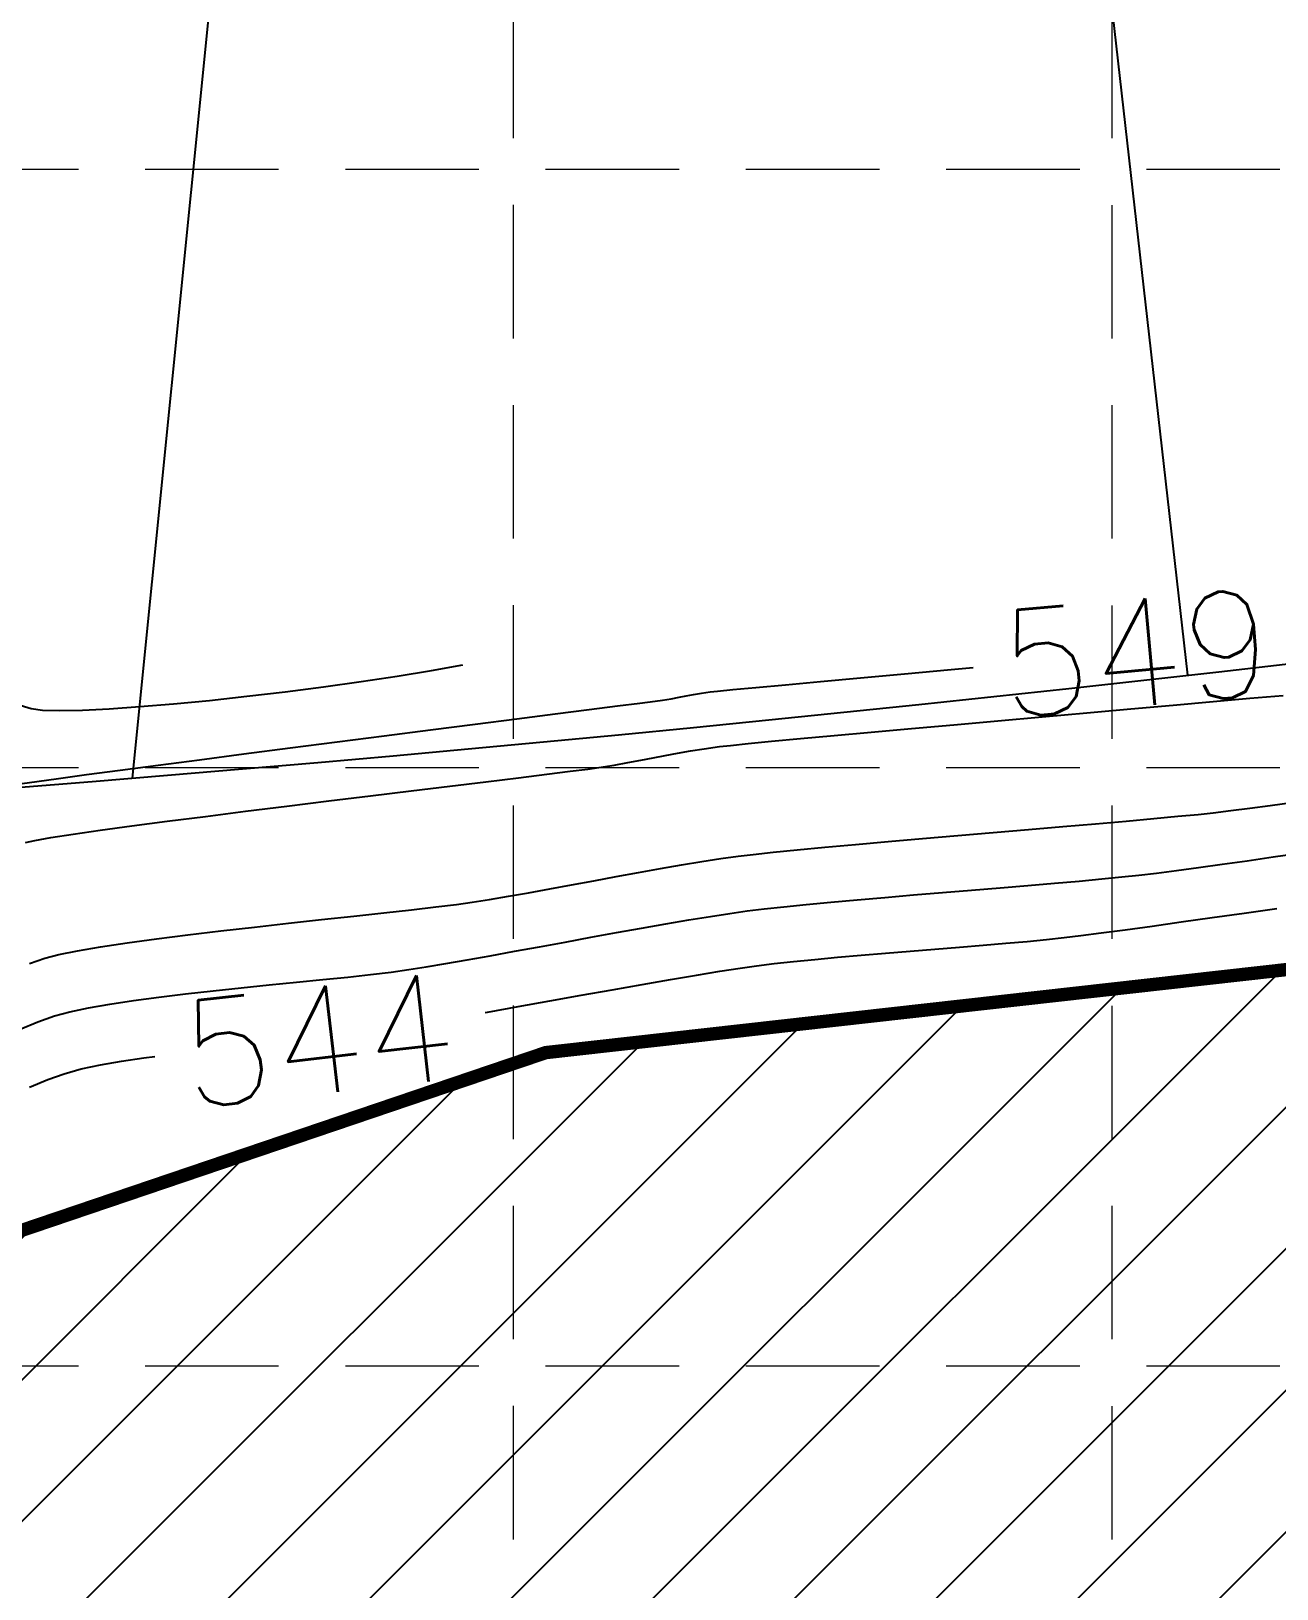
# Model space of a CAD drawing. Extents: x 2138193 to 2139991, y 332071 to 334944.
# Drawn here: x 2138876.1 to 2138969.4, y 332863.1 to 332979.8 of the extents above; entities that cross this region are included whole.
import ezdxf

# ---------------------------------------------------------------- set-up
doc = ezdxf.new("R2010")
doc.units = 0
doc.header["$LTSCALE"] = 100
doc.header["$MEASUREMENT"] = 0
doc.linetypes.add('DASHED', pattern=[0.75, 0.5, -0.25])
doc.linetypes.add('HIDDEN', pattern=[0.375, 0.25, -0.125])
for name, color, linetype in [('CONTOURS', 35, 'Continuous'), ('GRID', 254, 'DASHED'), ('V-PROP-SUBD-N', 7, 'Continuous')]:
    doc.layers.add(name, color=color, linetype=linetype)
doc.styles.add('L100', font='simplex', dxfattribs={"height": 10})

msp = doc.modelspace()

# ---------------------------------------------------------------- hatches: boundary and pattern name
at = {"layer": 'CONTOURS', "ltscale": 10}
h = msp.add_hatch(dxfattribs=at)
h.set_pattern_fill('ANSI31', color=5, scale=60, style=0)
h.set_pattern_definition([(45, (0, 0), (-5.303300858899106, 5.303300858899107), [])])
h.paths.add_polyline_path([(2138483.546160111, 332606.2740493599), (2138656.140052903, 332606.2740493599), (2138921.264482902, 332760.8706732228), (2139372.471049562, 332785.9219287917), (2139377.748317752, 332780.6479753673), (2139409.411939294, 332807.0177192923), (2139404.134671104, 332828.1135155923), (2139401.496037009, 332952.0512992817), (2139392.260811476, 332977.1025548506), (2139347.404019459, 332973.1470955816), (2139339.488117175, 332969.1916305132), (2139182.489332715, 332936.2294564062), (2139043.960999322, 332917.7706368185), (2138914.667891463, 332903.2672764998), (2138844.744069344, 332879.534509287), (2138820.996350087, 332862.3941780554), (2138795.929319984, 332796.4698240421), (2138748.301847437, 332763.2789477164)])

# ---------------------------------------------------------------- linework, layer by layer
at = {"layer": 'CONTOURS', "color": 5, "ltscale": 10, "const_width": 1}
msp.add_lwpolyline([(2138656.140052903, 332606.2740493598), (2138921.264482902, 332760.8706732228), (2139372.471049562, 332785.9219287917), (2139377.748317752, 332780.6479753673), (2139409.411939294, 332807.0177192923), (2139404.134671104, 332828.1135155923), (2139401.496037009, 332952.0512992817), (2139392.260811476, 332977.1025548506), (2139347.404019459, 332973.1470955816), (2139339.488117175, 332969.1916305132), (2139182.489332715, 332936.2294564062), (2139043.960999322, 332917.7706368185), (2138914.667891463, 332903.2672764998), (2138844.744069344, 332879.534509287), (2138820.996350087, 332862.3941780554), (2138795.929319984, 332796.4698240421), (2138748.301847437, 332763.2789477164), (2138483.546160112, 332606.27404936)], dxfattribs=at)
at = {"layer": 'CONTOURS', "extrusion": (0.1501091645560825, -0.98866942843211, 0), "elevation": -8090.153880753904}
msp.add_lwpolyline([(2164641.868885933, 550), (2164644.61431973, 550)], dxfattribs=at)
at = {"layer": 'CONTOURS'}
for points, elevation in [([(2138903.547357962, 332931.4824295708), (2138906.102608515, 332931.9074368489)], 550), ([(2138941.529305355, 332931.6533489535), (2138945.042073529, 332931.9730494005)], 549), ([(2138945.042073529, 332931.9730494005), (2138946.671207473, 332932.1210629446)], 549), ([(2138925.738161353, 332930.1056764227), (2138926.323353111, 332930.2059785377)], 549), ([(2138927.52932578, 332930.3597932034), (2138928.690892708, 332930.4717045423)], 549), ([(2138876.124071793, 332929.046192906), (2138876.977239086, 332928.93382044)], 550), ([(2138879.957131, 332928.9332898413), (2138881.974431554, 332929.0335356573)], 550), ([(2138881.974431554, 332929.0335356573), (2138884.270352462, 332929.1930581827)], 550), ([(2138884.270352462, 332929.1930581827), (2138886.790181692, 332929.4060593918)], 550), ([(2138889.479207209, 332929.6667412591), (2138892.282716982, 332929.9693057589)], 550), ([(2138917.912405646, 332928.9691928672), (2138920.050792655, 332929.2435425871)], 549), ([(2138920.050792655, 332929.2435425871), (2138921.72287277, 332929.4591281689)], 549), ([(2138924.065490879, 332929.7897493676), (2138924.64989726, 332929.8971173398)], 549), ([(2138925.193898411, 332930.0025745241), (2138925.738161353, 332930.1056764227)], 549), ([(2138955.19909932, 332928.7315011024), (2138958.481432357, 332929.0229843703)], 548), ([(2138958.481432357, 332929.0229843703), (2138961.648496286, 332929.304415182)], 548), ([(2138961.648496286, 332929.304415182), (2138964.643657879, 332929.5711193315)], 548), ([(2138964.643657879, 332929.5711193315), (2138967.410283908, 332929.8184226129)], 548), ([(2138967.410283908, 332929.8184226129), (2138969.891741145, 332930.0416508202)], 548), ([(2138878.273162833, 332928.8981187603), (2138879.957131, 332928.9332898413)], 550), ([(2138906.036289049, 332927.4496116721), (2138909.369653444, 332927.8762884118)], 549), ([(2138912.504811021, 332928.2772928263), (2138915.374736762, 332928.6443519625)], 549), ([(2138931.586734571, 332926.5986512571), (2138933.752424245, 332926.8022827585)], 548), ([(2138892.061263667, 332925.6516405284), (2138895.517205145, 332926.0982770356)], 549), ([(2138922.711486636, 332925.3544778263), (2138923.618546576, 332925.5301198452)], 548), ([(2138927.682778152, 332926.1985459632), (2138928.495278296, 332926.2921086535)], 548), ([(2138928.495278296, 332926.2921086535), (2138929.815474845, 332926.4270351534)], 548), ([(2138929.815474845, 332926.4270351534), (2138931.586734571, 332926.5986512571)], 548), ([(2138882.783048972, 332924.4389774671), (2138885.627160562, 332924.8137177909)], 549), ([(2138885.627160562, 332924.8137177909), (2138888.742240467, 332925.2206964624)], 549), ([(2138914.743844269, 332924.1279157978), (2138916.498611991, 332924.3473911642)], 548), ([(2138917.821211997, 332924.5180781961), (2138918.653061023, 332924.6338167031)], 548), ([(2138919.789940482, 332924.8156260139), (2138920.826056178, 332924.9966959471)], 548), ([(2138920.826056178, 332924.9966959471), (2138921.790280699, 332925.1764915391)], 548), ([(2138921.790280699, 332925.1764915391), (2138922.711486636, 332925.3544778263)], 548), ([(2138875.456786142, 332923.4278587148), (2138876.546774282, 332923.590916115)], 549), ([(2138912.615492095, 332923.8658122877), (2138914.743844269, 332924.1279157978)], 548), ([(2138898.420378692, 332922.1314792503), (2138901.537904163, 332922.5143206207)], 548), ([(2138960.210391081, 332920.8085892664), (2138962.020477462, 332920.9757765831)], 546), ([(2138965.973636016, 332921.4013600046), (2138967.403904225, 332921.5866737012)], 546), ([(2138967.403904225, 332921.5866737012), (2138968.933362206, 332921.7946545766)], 546), ([(2138879.259986925, 332919.637884322), (2138881.301857914, 332919.9310306922)], 548), ([(2138881.301857914, 332919.9310306922), (2138883.673143622, 332920.2554712056)], 548), ([(2138883.673143622, 332920.2554712056), (2138886.315260784, 332920.6050456716)], 548), ([(2138950.828734153, 332919.9907933699), (2138953.400015718, 332920.2113902647)], 546), ([(2138876.39882216, 332919.1701147737), (2138877.606113919, 332919.3821922856)], 548), ([(2138935.575430301, 332918.6584586981), (2138937.858563982, 332918.8660338519)], 546), ([(2138942.878725764, 332919.3078745201), (2138945.520424487, 332919.5359309607)], 546), ([(2138923.257763163, 332917.0577513365), (2138924.843043479, 332917.3335973237)], 546), ([(2138926.354040457, 332917.5851260946), (2138927.769471258, 332917.805920939)], 546), ([(2138927.769471258, 332917.805920939), (2138929.068053042, 332917.9895651466)], 546), ([(2138929.068053042, 332917.9895651466), (2138930.205794359, 332918.126368401)], 546), ([(2138930.205794359, 332918.126368401), (2138931.7013808, 332918.2855214357)], 546), ([(2138963.556105759, 332917.1399263475), (2138965.332573366, 332917.3859480689)], 545), ([(2138967.205409274, 332917.6504891708), (2138969.147075041, 332917.9283080188)], 545), ([(2138954.619608512, 332916.1261043448), (2138956.311426512, 332916.2817156612)], 545), ([(2138957.809162427, 332916.4285695441), (2138959.080297168, 332916.5653938092)], 545), ([(2138960.402429218, 332916.7244075832), (2138961.903544896, 332916.9176656408)], 545), ([(2138961.903544896, 332916.9176656408), (2138963.556105759, 332917.1399263475)], 545), ([(2138914.962010883, 332915.5383480125), (2138916.599465301, 332915.8395294285)], 546), ([(2138940.074187648, 332914.8984804923), (2138942.214045737, 332915.0797726766)], 545), ([(2138950.783802614, 332915.7936981497), (2138952.766227515, 332915.9630077794)], 545), ([(2138904.612841912, 332913.9737521862), (2138906.438475633, 332914.1851423719)], 546), ([(2138907.970736246, 332914.3745841738), (2138909.159158584, 332914.5396198991)], 546), ([(2138932.500652492, 332914.2002340259), (2138934.181113521, 332914.3682129329)], 545), ([(2138934.181113521, 332914.3682129329), (2138936.02520245, 332914.5414284359)], 545), ([(2138925.386777574, 332913.2101522048), (2138926.99557803, 332913.4745604999)], 545), ([(2138960.080718069, 332912.7558831571), (2138962.26400933, 332913.0615463682)], 544), ([(2138883.307101191, 332911.4890825567), (2138885.502160348, 332911.7874120203)], 546), ([(2138885.502160348, 332911.7874120203), (2138887.858032904, 332912.0859123354)], 546), ([(2138916.115793025, 332911.5562020452), (2138918.047299236, 332911.9096129787)], 545), ([(2138949.118737949, 332911.4594952979), (2138950.714396858, 332911.6032585084)], 544), ([(2138952.182031615, 332911.7457700839), (2138953.495990358, 332911.8870821495)], 544), ([(2138954.735009321, 332912.0372297801), (2138956.273769381, 332912.2367374402)], 544), ([(2138875.993406003, 332909.9425982774), (2138877.144301911, 332910.3466270726)], 546), ([(2138878.191455794, 332910.6196962023), (2138879.601283747, 332910.9027669549)], 546), ([(2138908.779816684, 332910.2241561089), (2138910.503530493, 332910.5319477695)], 545), ([(2138910.503530493, 332910.5319477695), (2138912.318022153, 332910.8608793637)], 545), ([(2138940.117896223, 332910.7200803473), (2138941.96889799, 332910.8708836072)], 544), ([(2138941.96889799, 332910.8708836072), (2138943.820134907, 332911.0201746072)], 544), ([(2138907.172767226, 332909.9439944586), (2138908.779816684, 332910.2241561089)], 545), ([(2138929.22534654, 332909.6052939412), (2138930.453327932, 332909.78058433)], 544), ([(2138931.764229736, 332909.9415557742), (2138933.229277852, 332910.1007022087)], 544), ([(2138893.94233219, 332908.3371443012), (2138895.992852858, 332908.5423002506)], 545), ([(2138897.967854453, 332908.7409491555), (2138899.832313838, 332908.9341933742)], 545), ([(2138919.640801289, 332907.9797229174), (2138921.880189304, 332908.3758660193)], 544), ([(2138923.999379679, 332908.7451507666), (2138925.957330571, 332909.0789210655)], 544), ([(2138880.41609693, 332906.6262573047), (2138882.014603287, 332906.9078286004)], 545), ([(2138883.782752528, 332907.1751763428), (2138885.685521514, 332907.4294028906)], 545), ([(2138914.965599705, 332907.1414860263), (2138917.322257475, 332907.565377555)], 544), ([(2138877.868105411, 332906.0160346206), (2138879.022256593, 332906.3293600975)], 545), ([(2138910.119617493, 332906.266828877), (2138910.302109662, 332906.299688846)], 544), ([(2138910.302109662, 332906.299688846), (2138912.611869819, 332906.7167044253)], 544), ([(2138879.879012822, 332902.0399452787), (2138881.323436346, 332902.3519046034)], 544), ([(2138884.573334077, 332902.8687493199), (2138885.381361397, 332902.9680958766)], 544)]:
    msp.add_lwpolyline(points, dxfattribs=dict(at, elevation=elevation))
at = {"layer": 'CONTOURS', "extrusion": (0.1814791389471659, -0.9833947946409901, 0), "elevation": 60763.33304693882}
msp.add_lwpolyline([(2163809.323420738, 550), (2163811.704420335, 550)], dxfattribs=at)
at = {"layer": 'CONTOURS', "extrusion": (0.09114586670193554, -0.9958375525070107, 0), "elevation": -136590.1642939751}
msp.add_lwpolyline([(2160377.337409932, 549), (2160380.342398153, 549)], dxfattribs=at)
at = {"layer": 'CONTOURS', "extrusion": (0.0908488073006569, -0.995864696739496, 0), "elevation": -137234.5931740999}
msp.add_lwpolyline([(2160339.50184654, 549), (2160342.801044579, 549)], dxfattribs=at)
at = {"layer": 'CONTOURS', "extrusion": (0.1174544008973515, -0.9930782767283979, 0), "elevation": -79403.20853890982}
msp.add_lwpolyline([(2163191.552313831, 550), (2163194.435552808, 550)], dxfattribs=at)
at = {"layer": 'CONTOURS', "extrusion": (0.1275723706099325, -0.9918292646705693, 0), "elevation": -57346.09826425358}
msp.add_lwpolyline([(2163891.508497311, 550), (2163894.40046903, 550)], dxfattribs=at)
at = {"layer": 'CONTOURS', "extrusion": (0.1382369133514553, -0.9903991901183393, 0), "elevation": -34059.61328187602}
msp.add_lwpolyline([(2164386.170282569, 550), (2164389.016296952, 550)], dxfattribs=at)
at = {"layer": 'CONTOURS', "extrusion": (0.1440423739692584, -0.9895715206599776, 0), "elevation": -21362.22484270146}
msp.add_lwpolyline([(2164576.631615415, 549), (2164577.305429871, 549)], dxfattribs=at)
at = {"layer": 'CONTOURS', "extrusion": (0.1046857116484099, -0.9945053553282989, 0), "elevation": -107185.8751938737}
msp.add_lwpolyline([(2162027.392053855, 549), (2162027.934217928, 549)], dxfattribs=at)
at = {"layer": 'CONTOURS', "extrusion": (0.09341621691494482, -0.9956271442750544, 0), "elevation": -131663.9882313081}
msp.add_lwpolyline([(2160676.569483833, 549), (2160678.295117137, 549)], dxfattribs=at)
at = {"layer": 'CONTOURS', "extrusion": (0.09224991175905164, -0.9957358855542202, 0), "elevation": -134194.8370982941}
msp.add_lwpolyline([(2160522.586432143, 549), (2160524.804637189, 549)], dxfattribs=at)
at = {"layer": 'CONTOURS', "extrusion": (0.091578071326211, -0.9957978996022092, 0), "elevation": -135652.5049029404}
msp.add_lwpolyline([(2160433.772109194, 549), (2160436.416766261, 549)], dxfattribs=at)
at = {"layer": 'CONTOURS', "extrusion": (-0.3019332739231182, -0.9533290607644704, 0), "elevation": -963188.80556528}
msp.add_lwpolyline([(1938529.284364806, 550), (1938530.409551788, 550)], dxfattribs=at)
at = {"layer": 'CONTOURS', "extrusion": (0.09649053108577216, -0.995333902472324, 0), "elevation": -124993.6026639135}
msp.add_lwpolyline([(2161031.071022787, 550), (2161033.772654381, 550)], dxfattribs=at)
at = {"layer": 'CONTOURS', "extrusion": (0.1293529829921651, -0.9915986112288725, 0), "elevation": -53456.48406833794}
msp.add_lwpolyline([(2164017.228592103, 549), (2164018.376988429, 549)], dxfattribs=at)
at = {"layer": 'CONTOURS', "extrusion": (0.13479059493264, -0.9908741067954622, 0), "elevation": -41584.64259945776}
msp.add_lwpolyline([(2164279.059902502, 549), (2164279.603252325, 549)], dxfattribs=at)
at = {"layer": 'CONTOURS', "extrusion": (0.1613986716287699, -0.9868892890271272, 0), "elevation": 16654.65938333137}
msp.add_lwpolyline([(2164615.001767056, 549), (2164615.676086499, 549)], dxfattribs=at)
at = {"layer": 'CONTOURS', "extrusion": (0.1903117622906913, -0.98172370508907, 0), "elevation": 80217.34739598964}
msp.add_lwpolyline([(2163193.507643139, 549), (2163194.061771707, 549)], dxfattribs=at)
at = {"layer": 'CONTOURS', "extrusion": (-0.027538764864842, -0.9996207362943803, 0), "elevation": -391704.6961103025}
msp.add_lwpolyline([(2128897.32720565, 550), (2128898.623621081, 550)], dxfattribs=at)
at = {"layer": 'CONTOURS', "extrusion": (0.1268720705153146, -0.9919190882945832, 0), "elevation": -58869.65514331433}
msp.add_lwpolyline([(2163864.280888363, 549), (2163867.44158727, 549)], dxfattribs=at)
at = {"layer": 'CONTOURS', "extrusion": (0.1269715528957299, -0.9919063588642059, 0), "elevation": -58652.63273787266}
msp.add_lwpolyline([(2163876.228250648, 549), (2163878.786626105, 549)], dxfattribs=at)
at = {"layer": 'CONTOURS', "extrusion": (0.08933109835949114, -0.9960019853724624, 0), "elevation": -140522.4666480504}
msp.add_lwpolyline([(2160131.312615764, 548), (2160134.502445933, 548)], dxfattribs=at)
at = {"layer": 'CONTOURS', "extrusion": (0.08892999261578044, -0.9960378790052903, 0), "elevation": -141392.3598537817}
msp.add_lwpolyline([(2160077.737690283, 548), (2160081.039111903, 548)], dxfattribs=at)
at = {"layer": 'CONTOURS', "extrusion": (0.08866174345416827, -0.996061792886198, 0), "elevation": -141974.0926035254}
msp.add_lwpolyline([(2160042.881978315, 548), (2160046.238167248, 548)], dxfattribs=at)
at = {"layer": 'CONTOURS', "extrusion": (0.08850621760696559, -0.9960756243603739, 0), "elevation": -142311.3597944331}
msp.add_lwpolyline([(2160024.044047782, 548), (2160027.39817957, 548)], dxfattribs=at)
at = {"layer": 'CONTOURS', "extrusion": (0.1273868449735727, -0.991853109955138, 0), "elevation": -57746.63550831453}
msp.add_lwpolyline([(2163884.130828808, 549), (2163887.688515867, 549)], dxfattribs=at)
at = {"layer": 'CONTOURS', "extrusion": (0.1271371414440449, -0.9918851482230374, 0), "elevation": -58291.39343438885}
msp.add_lwpolyline([(2163873.082201114, 549), (2163876.575091597, 549)], dxfattribs=at)
at = {"layer": 'CONTOURS', "extrusion": (0.09187024433781805, -0.9957709868264438, 0), "elevation": -135014.4839924534}
msp.add_lwpolyline([(2160474.240080204, 548), (2160476.754198838, 548)], dxfattribs=at)
at = {"layer": 'CONTOURS', "extrusion": (0.09070943738669068, -0.9958774010735408, 0), "elevation": -137532.8042459149}
msp.add_lwpolyline([(2160317.903475678, 548), (2160320.69965308, 548)], dxfattribs=at)
at = {"layer": 'CONTOURS', "extrusion": (0.08990239592528262, -0.9959505807051341, 0), "elevation": -139283.3802312739}
msp.add_lwpolyline([(2160208.540299911, 548), (2160211.561715034, 548)], dxfattribs=at)
at = {"layer": 'CONTOURS', "extrusion": (0.1287598126223574, -0.9916758092509143, 0), "elevation": -54750.97398325149}
msp.add_lwpolyline([(2163951.613393118, 549), (2163954.960276414, 549)], dxfattribs=at)
at = {"layer": 'CONTOURS', "extrusion": (0.1277249617645691, -0.9918096259576428, 0), "elevation": -57008.96085024875}
msp.add_lwpolyline([(2163900.136054575, 549), (2163903.69100569, 549)], dxfattribs=at)
at = {"layer": 'CONTOURS', "extrusion": (0.1842141756694588, -0.9828861264065242, 0), "elevation": 66792.16652916023}
msp.add_lwpolyline([(2163647.952203015, 548), (2163648.890039563, 548)], dxfattribs=at)
at = {"layer": 'CONTOURS', "extrusion": (0.1727823306679704, -0.9849600327977497, 0), "elevation": 41649.85597118083}
msp.add_lwpolyline([(2164278.864281743, 548), (2164279.844408533, 548)], dxfattribs=at)
at = {"layer": 'CONTOURS', "extrusion": (0.1573802185960265, -0.9875380837186315, 0), "elevation": 7847.585767069017}
msp.add_lwpolyline([(2164666.341682494, 548), (2164667.392636884, 548)], dxfattribs=at)
at = {"layer": 'CONTOURS', "extrusion": (0.1398642588999914, -0.990170686842605, 0), "elevation": -30494.22748971183}
msp.add_lwpolyline([(2164466.818280553, 548), (2164467.968791126, 548)], dxfattribs=at)
at = {"layer": 'CONTOURS', "extrusion": (0.1321947787098568, -0.9912237590382165, 0), "elevation": -47253.47768745269}
msp.add_lwpolyline([(2164119.776586363, 549), (2164122.304893653, 549)], dxfattribs=at)
at = {"layer": 'CONTOURS', "extrusion": (0.1279927030195118, -0.9917751095756331, 0), "elevation": -56420.37692388939}
msp.add_lwpolyline([(2163936.031907639, 548), (2163937.3654761, 548)], dxfattribs=at)
at = {"layer": 'CONTOURS', "extrusion": (0.1579130931715492, -0.9874530140745906, 0), "elevation": 9015.827425207011}
msp.add_lwpolyline([(2164654.829544472, 548), (2164655.980869591, 548)], dxfattribs=at)
at = {"layer": 'CONTOURS', "extrusion": (0.1388384220657647, -0.9903150471230298, 0), "elevation": -32740.9968788476}
msp.add_lwpolyline([(2164384.214240378, 549), (2164385.859228542, 549)], dxfattribs=at)
at = {"layer": 'CONTOURS', "extrusion": (0.1346183087173416, -0.9908975279806094, 0), "elevation": -41961.22697109886}
msp.add_lwpolyline([(2164226.738568807, 549), (2164228.858969599, 549)], dxfattribs=at)
at = {"layer": 'CONTOURS', "extrusion": (0.1209396784715094, -0.9926598582451132, 0), "elevation": -71800.75261010005}
msp.add_lwpolyline([(2163468.298690775, 548), (2163471.217722829, 548)], dxfattribs=at)
at = {"layer": 'CONTOURS', "extrusion": (0.1209235222922509, -0.9926618264829344, 0), "elevation": -71835.96445475041}
msp.add_lwpolyline([(2163470.048833895, 548), (2163472.768563024, 548)], dxfattribs=at)
at = {"layer": 'CONTOURS', "extrusion": (0.1212951677252574, -0.9926164829814694, 0), "elevation": -71025.95233740489}
msp.add_lwpolyline([(2163499.512409805, 548), (2163501.973937902, 548)], dxfattribs=at)
at = {"layer": 'CONTOURS', "extrusion": (0.1228074573556628, -0.9924305156623495, 0), "elevation": -67729.40607061022}
msp.add_lwpolyline([(2163590.219193372, 548), (2163593.382750204, 548)], dxfattribs=at)
at = {"layer": 'CONTOURS', "extrusion": (0.1212687805145755, -0.9926197070744203, 0), "elevation": -71083.46750102597}
msp.add_lwpolyline([(2163488.925332965, 548), (2163491.984769845, 548)], dxfattribs=at)
at = {"layer": 'CONTOURS', "extrusion": (0.1390902778117156, -0.9902797052440587, 0), "elevation": -32175.91350787895}
msp.add_lwpolyline([(2164483.709764205, 546), (2164485.332135489, 546)], dxfattribs=at)
at = {"layer": 'CONTOURS', "extrusion": (0.1280543936355232, -0.9917671461944274, 0), "elevation": -56285.92821942962}
msp.add_lwpolyline([(2163909.123128397, 548), (2163912.001188396, 548)], dxfattribs=at)
at = {"layer": 'CONTOURS', "extrusion": (0.1257744498000586, -0.9920588630608027, 0), "elevation": -61259.59405962803}
msp.add_lwpolyline([(2163776.910113042, 548), (2163779.942221711, 548)], dxfattribs=at)
at = {"layer": 'CONTOURS', "extrusion": (0.1240744644655607, -0.9922729096713184, 0), "elevation": -64966.94008131284}
msp.add_lwpolyline([(2163671.80342163, 548), (2163674.930698319, 548)], dxfattribs=at)
at = {"layer": 'CONTOURS', "extrusion": (0.09688384613857703, -0.995295694935629, 0), "elevation": -124123.9466560038}
msp.add_lwpolyline([(2161154.355205476, 546), (2161155.862924106, 546)], dxfattribs=at)
at = {"layer": 'CONTOURS', "extrusion": (0.1059634405347357, -0.9943700263332768, 0), "elevation": -104394.8508266496}
msp.add_lwpolyline([(2162198.680303357, 546), (2162199.830278342, 546)], dxfattribs=at)
at = {"layer": 'CONTOURS', "extrusion": (0.119571901829133, -0.9928255437351339, 0), "elevation": -74772.64191084774}
msp.add_lwpolyline([(2163426.782434867, 546), (2163428.100926364, 546)], dxfattribs=at)
at = {"layer": 'CONTOURS', "extrusion": (0.08546403387398621, -0.9963412562540941, 0), "elevation": -148898.5562488139}
msp.add_lwpolyline([(2159572.313374916, 546), (2159574.989055571, 546)], dxfattribs=at)
at = {"layer": 'CONTOURS', "extrusion": (0.08528694587902261, -0.9963564306324463, 0), "elevation": -149282.3901449286}
msp.add_lwpolyline([(2159548.490171028, 546), (2159551.142252712, 546)], dxfattribs=at)
at = {"layer": 'CONTOURS', "extrusion": (0.0860821510924483, -0.9962880423167272, 0), "elevation": -147558.7158938188}
msp.add_lwpolyline([(2159672.183446994, 546), (2159674.645064215, 546)], dxfattribs=at)
at = {"layer": 'CONTOURS', "extrusion": (0.08719939011374601, -0.9961908784785126, 0), "elevation": -145136.6431244306}
msp.add_lwpolyline([(2159838.767591704, 546), (2159841.062346052, 546)], dxfattribs=at)
at = {"layer": 'CONTOURS', "extrusion": (0.0890306788854667, -0.9960288842283607, 0), "elevation": -141165.6618754521}
msp.add_lwpolyline([(2160104.237225791, 546), (2160106.317368489, 546)], dxfattribs=at)
at = {"layer": 'CONTOURS', "extrusion": (0.2252197350735732, -0.9743079959301317, 0), "elevation": 157351.3664565972}
msp.add_lwpolyline([(2158903.624330854, 548), (2158904.344972839, 548)], dxfattribs=at)
at = {"layer": 'CONTOURS', "extrusion": (0.1527868214349371, -0.9882591700539938, 0), "elevation": -2218.321463723434}
msp.add_lwpolyline([(2164631.102064457, 548), (2164632.775585995, 548)], dxfattribs=at)
at = {"layer": 'CONTOURS', "extrusion": (0.09364489749538189, -0.9956056614810301, 0), "elevation": -131155.298463753}
msp.add_lwpolyline([(2160710.424675784, 546), (2160712.502087257, 546)], dxfattribs=at)
at = {"layer": 'CONTOURS', "extrusion": (0.0884190179113308, -0.996083368635174, 0), "elevation": -142492.1607336091}
msp.add_lwpolyline([(2159996.786638584, 546), (2159999.24659337, 546)], dxfattribs=at)
at = {"layer": 'CONTOURS', "extrusion": (0.08696410291625566, -0.9962114458306385, 0), "elevation": -145646.7764051116}
msp.add_lwpolyline([(2159788.827102608, 546), (2159791.406717349, 546)], dxfattribs=at)
at = {"layer": 'CONTOURS', "extrusion": (0.1642058498888411, -0.9864260939686681, 0), "elevation": 22825.6267054386}
msp.add_lwpolyline([(2164558.251922001, 546), (2164559.783711344, 546)], dxfattribs=at)
at = {"layer": 'CONTOURS', "extrusion": (0.09831501610597518, -0.995155343455524, 0), "elevation": -121016.3060998742}
msp.add_lwpolyline([(2161300.178518532, 546), (2161301.993076318, 546)], dxfattribs=at)
at = {"layer": 'CONTOURS', "extrusion": (0.1398632319271396, -0.990170831904725, 0), "elevation": -30482.48060592567}
msp.add_lwpolyline([(2164503.984332968, 545), (2164505.875760031, 545)], dxfattribs=at)
at = {"layer": 'CONTOURS', "extrusion": (0.1426809929369183, -0.9897687276604243, 0), "elevation": -24321.51255067205}
msp.add_lwpolyline([(2164585.831782856, 545), (2164587.835237933, 545)], dxfattribs=at)
at = {"layer": 'CONTOURS', "extrusion": (0.1819556098492271, -0.9833067456518316, 0), "elevation": 61829.48352871422}
msp.add_lwpolyline([(2163787.025250952, 546), (2163788.723180193, 546)], dxfattribs=at)
at = {"layer": 'CONTOURS', "extrusion": (0.1815834345281242, -0.9833755418480624, 0), "elevation": 61010.52757043834}
msp.add_lwpolyline([(2163811.969446692, 546), (2163813.678288557, 546)], dxfattribs=at)
at = {"layer": 'CONTOURS', "extrusion": (0.17979436926034, -0.9837042161047581, 0), "elevation": 57074.43910861644}
msp.add_lwpolyline([(2163921.076939619, 546), (2163922.774602846, 546)], dxfattribs=at)
at = {"layer": 'CONTOURS', "extrusion": (0.1764871654741377, -0.9843029413869008, 0), "elevation": 49801.26374681568}
msp.add_lwpolyline([(2164102.377470545, 546), (2164104.041877656, 546)], dxfattribs=at)
at = {"layer": 'CONTOURS', "extrusion": (0.0975826315350428, -0.9952274262813983, 0), "elevation": -122602.4286115628}
msp.add_lwpolyline([(2161234.831600036, 545), (2161236.336518285, 545)], dxfattribs=at)
at = {"layer": 'CONTOURS', "extrusion": (0.1194101841965493, -0.9928450069926051, 0), "elevation": -75121.05192920403}
msp.add_lwpolyline([(2163408.471430296, 545), (2163409.803090364, 545)], dxfattribs=at)
at = {"layer": 'CONTOURS', "extrusion": (0.1669921313046331, -0.9859582283658553, 0), "elevation": 28941.18285586941}
msp.add_lwpolyline([(2164470.506007798, 546), (2164471.939501395, 546)], dxfattribs=at)
at = {"layer": 'CONTOURS', "extrusion": (0.1738130231516471, -0.9847786720796127, 0), "elevation": 43923.16134534526}
msp.add_lwpolyline([(2164219.749667638, 546), (2164221.282341147, 546)], dxfattribs=at)
at = {"layer": 'CONTOURS', "extrusion": (0.178278667223395, -0.9839800388285577, 0), "elevation": 53740.66438117129}
msp.add_lwpolyline([(2163999.756014958, 546), (2164001.365845094, 546)], dxfattribs=at)
at = {"layer": 'CONTOURS', "extrusion": (0.08319236245053487, -0.9965335071285356, 0), "elevation": -153817.3760901992}
msp.add_lwpolyline([(2159223.57808997, 545), (2159225.759059918, 545)], dxfattribs=at)
at = {"layer": 'CONTOURS', "extrusion": (0.08264139128089165, -0.9965793497996829, 0), "elevation": -155011.1345059969}
msp.add_lwpolyline([(2159140.387273212, 545), (2159142.569178831, 545)], dxfattribs=at)
at = {"layer": 'CONTOURS', "extrusion": (0.08274047107837731, -0.9965711286434743, 0), "elevation": -154796.4711639624}
msp.add_lwpolyline([(2159157.96975955, 545), (2159160.120088195, 545)], dxfattribs=at)
at = {"layer": 'CONTOURS', "extrusion": (0.08352373313445524, -0.9965057882437434, 0), "elevation": -153099.3609639028}
msp.add_lwpolyline([(2159281.120497406, 545), (2159283.206736886, 545)], dxfattribs=at)
at = {"layer": 'CONTOURS', "extrusion": (0.08766071705575504, -0.9961503895924907, 0), "elevation": -144132.2330158639}
msp.add_lwpolyline([(2159902.283434044, 545), (2159904.143977407, 545)], dxfattribs=at)
at = {"layer": 'CONTOURS', "extrusion": (0.110926468801686, -0.9938286162710294, 0), "elevation": -93598.29806523447}
msp.add_lwpolyline([(2162631.501852767, 546), (2162633.583239465, 546)], dxfattribs=at)
at = {"layer": 'CONTOURS', "extrusion": (0.1227012636758421, -0.9924436507390995, 0), "elevation": -67952.04640017299}
msp.add_lwpolyline([(2163593.105602704, 546), (2163594.649529769, 546)], dxfattribs=at)
at = {"layer": 'CONTOURS', "extrusion": (0.1569298736883976, -0.9876097482022663, 0), "elevation": 6869.099530831329}
msp.add_lwpolyline([(2164651.772755711, 546), (2164653.085118811, 546)], dxfattribs=at)
at = {"layer": 'CONTOURS', "extrusion": (0.1398330939524728, -0.9901750884745986, 0), "elevation": -30549.86942392844}
msp.add_lwpolyline([(2164466.03220538, 545), (2164467.343602393, 545)], dxfattribs=at)
at = {"layer": 'CONTOURS', "extrusion": (0.121491617636378, -0.9925924575796938, 0), "elevation": -70585.77471186017}
msp.add_lwpolyline([(2163531.794185458, 545), (2163533.0592041, 545)], dxfattribs=at)
at = {"layer": 'CONTOURS', "extrusion": (0.1081463205178654, -0.9941349874933721, 0), "elevation": -99643.97450437557}
msp.add_lwpolyline([(2162389.587517868, 545), (2162391.080588789, 545)], dxfattribs=at)
at = {"layer": 'CONTOURS', "extrusion": (0.08934363587276736, -0.9960008608073762, 0), "elevation": -140482.8484471829}
msp.add_lwpolyline([(2160125.91787968, 545), (2160127.901008225, 545)], dxfattribs=at)
at = {"layer": 'CONTOURS', "extrusion": (0.08641161991333556, -0.9962595203780757, 0), "elevation": -146840.3603787863}
msp.add_lwpolyline([(2159705.046525072, 545), (2159707.128098614, 545)], dxfattribs=at)
at = {"layer": 'CONTOURS', "extrusion": (0.1412365825360044, -0.9899758723087905, 0), "elevation": -27476.17424795724}
msp.add_lwpolyline([(2164545.297388644, 544), (2164547.767938057, 544)], dxfattribs=at)
at = {"layer": 'CONTOURS', "extrusion": (0.1146223298132505, -0.9934091410431971, 0), "elevation": -85553.61138926772}
msp.add_lwpolyline([(2162952.392665404, 546), (2162954.935528912, 546)], dxfattribs=at)
at = {"layer": 'CONTOURS', "extrusion": (0.1114156633218799, -0.9937738927777011, 0), "elevation": -92533.75789627343}
msp.add_lwpolyline([(2162667.56049103, 546), (2162670.111898113, 546)], dxfattribs=at)
at = {"layer": 'CONTOURS', "extrusion": (0.1094249700114929, -0.9939950583066215, 0), "elevation": -96865.27150297083}
msp.add_lwpolyline([(2162480.43422928, 546), (2162482.943773425, 546)], dxfattribs=at)
at = {"layer": 'CONTOURS', "extrusion": (0.1085897263196592, -0.9940866518255949, 0), "elevation": -98682.2651594874}
msp.add_lwpolyline([(2162400.789279664, 546), (2162403.206535782, 546)], dxfattribs=at)
at = {"layer": 'CONTOURS', "extrusion": (0.1089953843182091, -0.9940422557403312, 0), "elevation": -97799.82309555213}
msp.add_lwpolyline([(2162443.296758489, 546), (2162445.571294025, 546)], dxfattribs=at)
at = {"layer": 'CONTOURS', "extrusion": (0.1733064583216145, -0.9848679462263044, 0), "elevation": 42814.02559106104}
msp.add_lwpolyline([(2164251.468581403, 545), (2164253.312018653, 545)], dxfattribs=at)
at = {"layer": 'CONTOURS', "extrusion": (0.1686613262498285, -0.9856740622678721, 0), "elevation": 32610.07624997135}
msp.add_lwpolyline([(2164431.108235602, 545), (2164432.858423289, 545)], dxfattribs=at)
at = {"layer": 'CONTOURS', "extrusion": (0.1530489369846059, -0.9882186108791324, 0), "elevation": -1630.788412228343}
msp.add_lwpolyline([(2164679.517731333, 545), (2164681.001815713, 545)], dxfattribs=at)
at = {"layer": 'CONTOURS', "extrusion": (0.1365892740153111, -0.9906277657243261, 0), "elevation": -37633.61496864748}
msp.add_lwpolyline([(2164383.527450676, 544), (2164385.557371782, 544)], dxfattribs=at)
at = {"layer": 'CONTOURS', "extrusion": (0.1399996179568675, -0.990151557576885, 0), "elevation": -30180.48664236331}
msp.add_lwpolyline([(2164504.518736361, 544), (2164506.854982371, 544)], dxfattribs=at)
at = {"layer": 'CONTOURS', "extrusion": (0.1408289734352964, -0.9900339389339947, 0), "elevation": -28367.36783108872}
msp.add_lwpolyline([(2164531.3764143, 544), (2164533.801316333, 544)], dxfattribs=at)
at = {"layer": 'CONTOURS', "extrusion": (0.1474304305264449, -0.9890724281642812, 0), "elevation": -13937.08805891598}
msp.add_lwpolyline([(2164589.784579266, 546), (2164591.790277265, 546)], dxfattribs=at)
at = {"layer": 'CONTOURS', "extrusion": (0.1192511760574145, -0.9928641180992108, 0), "elevation": -75471.57205857168}
msp.add_lwpolyline([(2163325.164647721, 546), (2163327.648593654, 546)], dxfattribs=at)
at = {"layer": 'CONTOURS', "extrusion": (0.1803461182983715, -0.9836032114703113, 0), "elevation": 58292.34303319163}
msp.add_lwpolyline([(2163882.117089706, 545), (2163884.067457333, 545)], dxfattribs=at)
at = {"layer": 'CONTOURS', "extrusion": (0.1787509661630763, -0.9838943500680177, 0), "elevation": 54783.52055981464}
msp.add_lwpolyline([(2163977.70748675, 545), (2163979.657633186, 545)], dxfattribs=at)
at = {"layer": 'CONTOURS', "extrusion": (0.1765774538460038, -0.9842867482564531, 0), "elevation": 50003.91750137327}
msp.add_lwpolyline([(2164095.377059358, 545), (2164097.287156607, 545)], dxfattribs=at)
at = {"layer": 'CONTOURS', "extrusion": (0.09664831139117439, -0.9953185941723559, 0), "elevation": -124627.1342435211}
msp.add_lwpolyline([(2161112.762354901, 544), (2161114.236892567, 544)], dxfattribs=at)
at = {"layer": 'CONTOURS', "extrusion": (0.1203025570653422, -0.9927372737857385, 0), "elevation": -73172.46418130555}
msp.add_lwpolyline([(2163469.013657373, 544), (2163470.261740824, 544)], dxfattribs=at)
at = {"layer": 'CONTOURS', "extrusion": (0.1334683618252143, -0.9910530744575154, 0), "elevation": -44450.70586740435}
msp.add_lwpolyline([(2164252.44211825, 544), (2164254.254384943, 544)], dxfattribs=at)
at = {"layer": 'CONTOURS', "extrusion": (0.2523341240777888, -0.967640165467461, 0), "elevation": 217574.2678213749}
msp.add_lwpolyline([(2153668.074539447, 546), (2153669.156712263, 546)], dxfattribs=at)
at = {"layer": 'CONTOURS', "extrusion": (0.166409088901273, -0.9860568011686996, 0), "elevation": 27659.94586257875}
msp.add_lwpolyline([(2164456.177741584, 546), (2164457.924128661, 546)], dxfattribs=at)
at = {"layer": 'CONTOURS', "extrusion": (0.1798355798559702, -0.9836966830369345, 0), "elevation": 57169.22737859085}
msp.add_lwpolyline([(2163910.170251823, 545), (2163912.080782826, 545)], dxfattribs=at)
at = {"layer": 'CONTOURS', "extrusion": (0.09137174443641365, -0.9958168527990711, 0), "elevation": -136079.439464635}
msp.add_lwpolyline([(2160405.934624526, 544), (2160407.638135722, 544)], dxfattribs=at)
at = {"layer": 'CONTOURS', "extrusion": (0.08649590632812736, -0.9962522061147348, 0), "elevation": -146653.4813086184}
msp.add_lwpolyline([(2159715.613959449, 544), (2159717.394207339, 544)], dxfattribs=at)
at = {"layer": 'CONTOURS', "extrusion": (0.08319446000239612, -0.9965333320190096, 0), "elevation": -153808.6610606786}
msp.add_lwpolyline([(2159219.618798513, 544), (2159221.450262349, 544)], dxfattribs=at)
at = {"layer": 'CONTOURS', "extrusion": (0.08070272868889704, -0.9967382151709477, 0), "elevation": -159206.533262437}
msp.add_lwpolyline([(2158833.873370891, 544), (2158835.705166018, 544)], dxfattribs=at)
at = {"layer": 'CONTOURS', "extrusion": (0.08222392754112393, -0.9966138799654117, 0), "elevation": -155911.3790223352}
msp.add_lwpolyline([(2159076.183006162, 544), (2159077.963787736, 544)], dxfattribs=at)
at = {"layer": 'CONTOURS', "extrusion": (0.08512237599141378, -0.9963705039319343, 0), "elevation": -149630.7275503309}
msp.add_lwpolyline([(2159522.321532056, 544), (2159524.025748705, 544)], dxfattribs=at)
at = {"layer": 'CONTOURS', "extrusion": (0.1198738190227823, -0.9927891354728322, 0), "elevation": -74110.26309143737}
msp.add_lwpolyline([(2163385.309862917, 545), (2163386.859341552, 545)], dxfattribs=at)
at = {"layer": 'CONTOURS', "extrusion": (0.1375219538580154, -0.9904987189325758, 0), "elevation": -35600.11198075011}
msp.add_lwpolyline([(2164363.108698293, 545), (2164364.444080065, 545)], dxfattribs=at)
at = {"layer": 'CONTOURS', "extrusion": (0.1565500355799697, -0.9876700290886173, 0), "elevation": 6040.833670633263}
msp.add_lwpolyline([(2164648.775921769, 545), (2164650.08816292, 545)], dxfattribs=at)
at = {"layer": 'CONTOURS', "extrusion": (0.1656820139906497, -0.9861792282541761, 0), "elevation": 26069.57647652435}
msp.add_lwpolyline([(2164501.529922654, 545), (2164503.01494542, 545)], dxfattribs=at)
at = {"layer": 'CONTOURS', "extrusion": (0.1627518845169008, -0.9866670279715429, 0), "elevation": 19643.81891387503}
msp.add_lwpolyline([(2164589.29733773, 544), (2164591.076731911, 544)], dxfattribs=at)
at = {"layer": 'CONTOURS', "extrusion": (0.1546759498159559, -0.9879652577639216, 0), "elevation": 1937.785513268725}
msp.add_lwpolyline([(2164679.342091165, 544), (2164680.872859975, 544)], dxfattribs=at)
at = {"layer": 'CONTOURS', "extrusion": (0.1218789967780126, -0.9925449663085221, 0), "elevation": -69737.22912430309}
msp.add_lwpolyline([(2163559.364809851, 544), (2163560.685557875, 544)], dxfattribs=at)
at = {"layer": 'CONTOURS', "extrusion": (0.09827894936520849, -0.9951589059600838, 0), "elevation": -121086.3410621115}
msp.add_lwpolyline([(2161296.507299894, 544), (2161298.108594478, 544)], dxfattribs=at)
at = {"layer": 'CONTOURS', "extrusion": (0.1050572908590962, -0.9944661711880134, 0), "elevation": -106359.684468704}
msp.add_lwpolyline([(2162027.90745971, 545), (2162030.015615287, 545)], dxfattribs=at)
at = {"layer": 'CONTOURS', "extrusion": (0.1012294208101296, -0.9948631083533281, 0), "elevation": -114679.2281315349}
msp.add_lwpolyline([(2161604.692245295, 545), (2161606.794058687, 545)], dxfattribs=at)
at = {"layer": 'CONTOURS', "extrusion": (0.1000766953681637, -0.9949797259463069, 0), "elevation": -117183.6074821664}
msp.add_lwpolyline([(2161474.535569632, 545), (2161476.520536304, 545)], dxfattribs=at)
at = {"layer": 'CONTOURS', "extrusion": (0.1092625131737113, -0.9940129290984924, 0), "elevation": -97214.21369517356}
msp.add_lwpolyline([(2162468.554174501, 545), (2162470.283421665, 545)], dxfattribs=at)
at = {"layer": 'CONTOURS', "extrusion": (0.1759221723936606, -0.9844040782424132, 0), "elevation": 48567.41686654859}
msp.add_lwpolyline([(2164124.757161104, 544), (2164127.112437626, 544)], dxfattribs=at)
at = {"layer": 'CONTOURS', "extrusion": (0.1716705144036278, -0.9851544216438325, 0), "elevation": 39223.66095459665}
msp.add_lwpolyline([(2164318.899953429, 544), (2164321.051078498, 544)], dxfattribs=at)
at = {"layer": 'CONTOURS', "extrusion": (0.1495027113770541, -0.9887613156322963, 0), "elevation": -9396.811668879236}
msp.add_lwpolyline([(2164614.280097929, 545), (2164616.068344711, 545)], dxfattribs=at)
at = {"layer": 'CONTOURS', "extrusion": (0.1200854578345299, -0.9927635583645641, 0), "elevation": -73649.29741844023}
msp.add_lwpolyline([(2163385.105169731, 545), (2163387.122130949, 545)], dxfattribs=at)
at = {"layer": 'CONTOURS', "extrusion": (0.1112062841527406, -0.9937973447161851, 0), "elevation": -92985.00809229157}
msp.add_lwpolyline([(2162642.329994107, 545), (2162644.409833704, 545)], dxfattribs=at)
at = {"layer": 'CONTOURS', "extrusion": (0.1776025995533521, -0.9841022897198703, 0), "elevation": 52262.17791358085}
msp.add_lwpolyline([(2164033.897147275, 544), (2164036.288900561, 544)], dxfattribs=at)
at = {"layer": 'CONTOURS', "extrusion": (-0.3331426140197521, 0.9428764493421641, 0), "elevation": -398662.1216862626}
msp.add_lwpolyline([(-2127601.442109345, 545), (-2127602.750260442, 545)], dxfattribs=at)
at = {"layer": 'CONTOURS', "extrusion": (0.2083328187300944, -0.9780579924728255, 0), "elevation": 119996.99945395}
msp.add_lwpolyline([(2161303.036619201, 545), (2161304.461729316, 545)], dxfattribs=at)
at = {"layer": 'CONTOURS', "extrusion": (0.3839279281074412, -0.9233630629493078, 0), "elevation": 513781.7585927729}
msp.add_lwpolyline([(2102769.991817876, 545), (2102771.430343886, 545)], dxfattribs=at)
at = {"layer": 'CONTOURS', "extrusion": (0.1718350241413925, -0.985125740440441, 0), "elevation": 39584.04793387128}
msp.add_lwpolyline([(2164271.331140714, 544), (2164272.928922636, 544)], dxfattribs=at)
at = {"layer": 'CONTOURS', "extrusion": (0.1430868899194272, -0.9897101302569281, 0), "elevation": -23431.00009778031}
msp.add_lwpolyline([(2164508.072508073, 544), (2164509.765813599, 544)], dxfattribs=at)
at = {"layer": 'CONTOURS', "extrusion": (0.3877748950107601, -0.9217541053878708, 0), "elevation": 522549.8557665711}
msp.add_lwpolyline([(2100608.264115356, 544), (2100609.758514385, 544)], dxfattribs=at)
at = {"layer": 'CONTOURS', "extrusion": (0.3365914214289316, -0.9416507925024284, 0), "elevation": 406451.0495925201}
msp.add_lwpolyline([(2126127.290077587, 544), (2126128.572636571, 544)], dxfattribs=at)
at = {"layer": 'CONTOURS', "extrusion": (0.26553914830591, -0.9641000781645919, 0), "elevation": 247005.4586693172}
msp.add_lwpolyline([(2150491.447665868, 544), (2150492.782697303, 544)], dxfattribs=at)
at = {"layer": 'GRID', "color": 252, "linetype": 'HIDDEN', "lineweight": 0, "ltscale": 0.4}
for p, q in [((2138912.240545269, 332296.7909480156), (2138912.240545269, 334897.5322012084)), ((2138957.079319892, 332296.7838984226), (2138957.079319892, 334897.5322012084)), ((2138239.658925912, 332969.4648891546), (2139943.532361615, 332969.4648891546)), ((2138239.658925912, 332924.6261144558), (2139943.532361615, 332924.6261144558)), ((2138239.658925912, 332879.7873397568), (2139943.532361615, 332879.7873397568))]:
    msp.add_line(p, q, dxfattribs=at)
at = {"layer": 'V-PROP-SUBD-N'}
for p, q in [((2138962.750619891, 332931.5497531127), (2138949.271117446, 333050.7902789998)), ((2138883.717650865, 332923.8429206818), (2138894.96352599, 333036.2328056514))]:
    msp.add_line(p, q, dxfattribs=at)
msp.add_arc((2138672.379671393, 335500.1894149316), 2585, 271.110485799236, 287.1527206286253, dxfattribs=at)

# ---------------------------------------------------------------- texts
at = {"layer": 'CONTOURS', "char_height": 8, "width": 30.09523809523809, "attachment_point": 1, "style": 'L100'}
for s, insert, rotation in [('\\Fsimplex.shx;\\W1.0000000000;\\T1.0000000000;\\o\\l549', (2138948.301992686, 332936.2864175231, 549), 5.177224020293024), ('\\Fsimplex.shx;\\W1.0000000000;\\T1.0000000000;\\o\\l544', (2138886.937429371, 332906.9976419965, 544), 6.466729026666871)]:
    msp.add_mtext(s, dxfattribs=dict(at, insert=insert, rotation=rotation))

doc.saveas('drawing.dxf')
